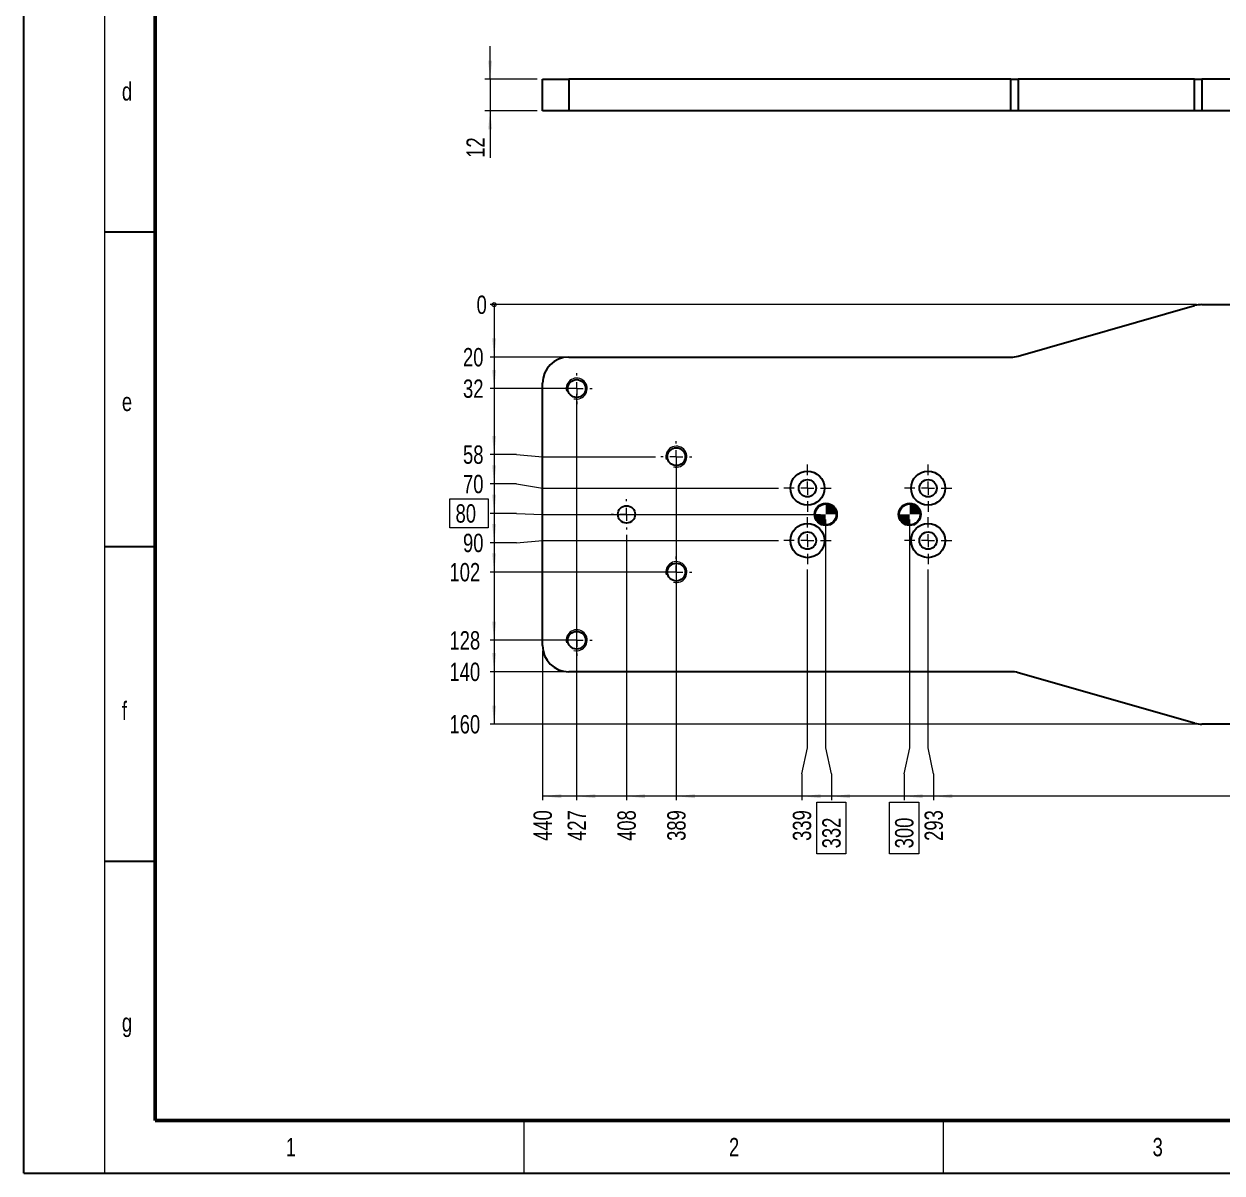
# Model space of a CAD drawing. Header units: millimetres. Extents: x 0 to 594, y 0 to 421.
# Drawn here: x 0 to 228.4, y 0 to 219.1 of the extents above; entities that cross this region are included whole.
import ezdxf

# ---------------------------------------------------------------- set-up
doc = ezdxf.new("R2010")
doc.units = ezdxf.units.MM
doc.styles.add('SLDTEXTSTYLE1', font='TXT', dxfattribs={"width": 0.75})
doc.dimstyles.new('SLDDIMSTYLE10', dxfattribs={"dimtxt": 3.5, "dimasz": 3.556, "dimexe": 0, "dimexo": 0.0625, "dimgap": -0.875, "dimtad": 0, "dimtih": 1, "dimtoh": 1, "dimlfac": 2, "dimrnd": 1e-09, "dimzin": 12, "dimdsep": 46, "dimtxsty": 'SLDTEXTSTYLE1', "dimsah": 1, "dimcen": 0.09, "dimadec": 0, "dimazin": 3, "dimtfac": 1, "dimtdec": 3, "dimtofl": 0, "dimtmove": 0, "dimatfit": 3, "dimfxl": 1, "dimfrac": 2, "dimtolj": 1, "dimarcsym": 0})
doc.dimstyles.new('SLDDIMSTYLE7', dxfattribs={"dimtxt": 3.5, "dimasz": 3.556, "dimexe": 0, "dimexo": 0.0625, "dimgap": 0.875, "dimtad": 1, "dimlfac": 2, "dimrnd": 1e-09, "dimzin": 12, "dimdsep": 46, "dimtxsty": 'SLDTEXTSTYLE1', "dimsah": 1, "dimcen": 0.09, "dimadec": 0, "dimazin": 3, "dimtfac": 1, "dimtdec": 3, "dimtmove": 0, "dimatfit": 0, "dimfxl": 1, "dimfrac": 2, "dimtolj": 1, "dimtzin": 12, "dimarcsym": 0})
doc.dimstyles.new('SLDDIMSTYLE8', dxfattribs={"dimtxt": 3.5, "dimasz": 0.254, "dimexe": 0, "dimexo": 0.0625, "dimgap": 0.875, "dimtad": 0, "dimtih": 1, "dimtoh": 1, "dimdec": 0, "dimlfac": 2, "dimrnd": 1e-09, "dimdsep": 46, "dimtxsty": 'SLDTEXTSTYLE1', "dimblk1": 'ORIGIN', "dimblk2": 'ORIGIN', "dimsah": 1, "dimcen": 0.09, "dimadec": 0, "dimazin": 2, "dimtfac": 1, "dimtdec": 3, "dimtofl": 0, "dimtmove": 0, "dimatfit": 3, "dimldrblk": 'ORIGIN', "dimfxl": 1, "dimfrac": 2, "dimtolj": 1, "dimtzin": 12, "dimarcsym": 0})
doc.dimstyles.new('SLDDIMSTYLE9', dxfattribs={"dimtxt": 3.5, "dimasz": 3.556, "dimexe": 0, "dimexo": 0.0625, "dimgap": 0.875, "dimtad": 0, "dimtih": 1, "dimtoh": 1, "dimlfac": 2, "dimrnd": 1e-09, "dimzin": 12, "dimdsep": 46, "dimtxsty": 'SLDTEXTSTYLE1', "dimsah": 1, "dimcen": 0.09, "dimadec": 0, "dimazin": 3, "dimtfac": 1, "dimtdec": 3, "dimtofl": 0, "dimtmove": 0, "dimatfit": 3, "dimfxl": 1, "dimfrac": 2, "dimtolj": 1, "dimtzin": 12, "dimarcsym": 0})

# ---------------------------------------------------------------- blocks, each defined once
blk = doc.blocks.new('_D_11')
at = {"color": 7, "linetype": 'Continuous', "lineweight": 0}
for p, q in [((88.88, 208.57), (88.88, 214.92)), ((97.88, 208.57), (87.88, 208.57)), ((88.88, 208.57), (88.88, 202.57)), ((97.88, 202.57), (87.88, 202.57)), ((88.88, 202.57), (88.88, 193.6))]:
    blk.add_line(p, q, dxfattribs=at)
at = {"color": 7, "linetype": 'Continuous', "lineweight": 18}
for points in [[(88.88, 208.57), (89.26, 212.13), (88.5, 212.13)], [(88.88, 202.57), (88.5, 199.01), (89.26, 199.01)]]:
    blk.add_solid(points, dxfattribs=at)
at = {"color": 7, "linetype": 'Continuous', "lineweight": 18, "insert": (84.37, 193.6), "char_height": 3.5, "attachment_point": 1, "rotation": 90, "style": 'SLDTEXTSTYLE1'}
blk.add_mtext('12', dxfattribs=at)
blk = doc.blocks.new('_Origin')
at = {"color": 0, "linetype": 'ByBlock', "lineweight": -2}
blk.add_line((0, 0), (-1, 0), dxfattribs=at)
blk.add_circle((0, 0), 0.5, dxfattribs=at)
blk = doc.blocks.new('_D_12')
at = {"color": 7, "linetype": 'Continuous', "lineweight": 0}
blk.add_line((223.58, 165.6), (88.88, 165.6), dxfattribs=at)
at = {"color": 7, "linetype": 'Continuous', "lineweight": 18, "xscale": 0.762, "yscale": 0.762}
blk.add_blockref('_Origin', (89.65, 165.6), dxfattribs=at)
at = {"color": 7, "linetype": 'Continuous', "lineweight": 18, "insert": (86.3, 167.33), "char_height": 3.5, "attachment_point": 1, "style": 'SLDTEXTSTYLE1'}
blk.add_mtext('0', dxfattribs=at)
blk = doc.blocks.new('_D_13')
at = {"color": 7, "linetype": 'Continuous', "lineweight": 0}
for p, q in [((89.65, 165.6), (89.65, 155.6)), ((102.88, 155.6), (88.88, 155.6))]:
    blk.add_line(p, q, dxfattribs=at)
at = {"color": 7, "linetype": 'Continuous', "lineweight": 18}
blk.add_solid([(89.65, 155.6), (90.03, 159.15), (89.26, 159.15)], dxfattribs=at)
at = {"color": 7, "linetype": 'Continuous', "lineweight": 18, "insert": (83.71, 157.33), "char_height": 3.5, "attachment_point": 1, "style": 'SLDTEXTSTYLE1'}
blk.add_mtext('20', dxfattribs=at)
blk = doc.blocks.new('_D_14')
at = {"color": 7, "linetype": 'Continuous', "lineweight": 0}
for p, q in [((89.65, 155.6), (89.65, 149.6)), ((104.38, 149.6), (88.88, 149.6))]:
    blk.add_line(p, q, dxfattribs=at)
at = {"color": 7, "linetype": 'Continuous', "lineweight": 18}
blk.add_solid([(89.65, 149.6), (90.03, 153.15), (89.26, 153.15)], dxfattribs=at)
at = {"color": 7, "linetype": 'Continuous', "lineweight": 18, "insert": (83.71, 151.33), "char_height": 3.5, "attachment_point": 1, "style": 'SLDTEXTSTYLE1'}
blk.add_mtext('32', dxfattribs=at)
blk = doc.blocks.new('_D_15')
at = {"color": 7, "linetype": 'Continuous', "lineweight": 0}
for p, q in [((89.65, 149.6), (89.65, 137.02)), ((93.88, 137.02), (88.88, 137.02)), ((93.88, 137.02), (98.88, 136.6)), ((98.88, 136.6), (120.43, 136.6))]:
    blk.add_line(p, q, dxfattribs=at)
at = {"color": 7, "linetype": 'Continuous', "lineweight": 18}
blk.add_solid([(89.65, 137.02), (90.03, 140.57), (89.26, 140.57)], dxfattribs=at)
at = {"color": 7, "linetype": 'Continuous', "lineweight": 18, "insert": (83.71, 138.75), "char_height": 3.5, "attachment_point": 1, "style": 'SLDTEXTSTYLE1'}
blk.add_mtext('58', dxfattribs=at)
blk = doc.blocks.new('_D_16')
at = {"color": 7, "linetype": 'Continuous', "lineweight": 0}
for p, q in [((89.65, 137.02), (89.65, 131.4)), ((93.88, 131.4), (88.88, 131.4)), ((93.88, 131.4), (98.88, 130.6)), ((98.88, 130.6), (143.88, 130.6))]:
    blk.add_line(p, q, dxfattribs=at)
at = {"color": 7, "linetype": 'Continuous', "lineweight": 18}
blk.add_solid([(89.65, 131.4), (90.03, 134.96), (89.26, 134.96)], dxfattribs=at)
at = {"color": 7, "linetype": 'Continuous', "lineweight": 18, "insert": (83.71, 133.14), "char_height": 3.5, "attachment_point": 1, "style": 'SLDTEXTSTYLE1'}
blk.add_mtext('70', dxfattribs=at)
blk = doc.blocks.new('_D_17')
at = {"color": 7, "linetype": 'Continuous', "lineweight": 0}
for p, q in [((89.65, 131.4), (89.65, 125.79)), ((81.22, 123.01), (81.22, 128.57)), ((81.22, 128.57), (88.53, 128.57)), ((88.53, 128.57), (88.53, 123.01)), ((93.88, 125.79), (88.88, 125.79)), ((93.88, 125.79), (98.88, 125.6)), ((98.88, 125.6), (151.88, 125.6)), ((88.53, 123.01), (81.22, 123.01))]:
    blk.add_line(p, q, dxfattribs=at)
at = {"color": 7, "linetype": 'Continuous', "lineweight": 18}
blk.add_solid([(89.65, 125.79), (90.03, 129.35), (89.26, 129.35)], dxfattribs=at)
at = {"color": 7, "linetype": 'Continuous', "lineweight": 18, "insert": (82.29, 127.53), "char_height": 3.5, "attachment_point": 1, "style": 'SLDTEXTSTYLE1'}
blk.add_mtext('80', dxfattribs=at)
blk = doc.blocks.new('_D_18')
at = {"color": 7, "linetype": 'Continuous', "lineweight": 0}
for p, q in [((89.65, 125.79), (89.65, 120.18)), ((93.88, 120.18), (88.88, 120.18)), ((93.88, 120.18), (98.88, 120.6)), ((98.88, 120.6), (143.88, 120.6))]:
    blk.add_line(p, q, dxfattribs=at)
at = {"color": 7, "linetype": 'Continuous', "lineweight": 18}
blk.add_solid([(89.65, 120.18), (90.03, 123.74), (89.26, 123.74)], dxfattribs=at)
at = {"color": 7, "linetype": 'Continuous', "lineweight": 18, "insert": (83.71, 121.91), "char_height": 3.5, "attachment_point": 1, "style": 'SLDTEXTSTYLE1'}
blk.add_mtext('90', dxfattribs=at)
blk = doc.blocks.new('_D_19')
at = {"color": 7, "linetype": 'Continuous', "lineweight": 0}
for p, q in [((89.65, 120.18), (89.65, 114.6)), ((123.38, 114.6), (88.88, 114.6))]:
    blk.add_line(p, q, dxfattribs=at)
at = {"color": 7, "linetype": 'Continuous', "lineweight": 18}
blk.add_solid([(89.65, 114.6), (90.03, 118.15), (89.26, 118.15)], dxfattribs=at)
at = {"color": 7, "linetype": 'Continuous', "lineweight": 18, "insert": (81.13, 116.33), "char_height": 3.5, "attachment_point": 1, "style": 'SLDTEXTSTYLE1'}
blk.add_mtext('102', dxfattribs=at)
blk = doc.blocks.new('_D_20')
at = {"color": 7, "linetype": 'Continuous', "lineweight": 0}
for p, q in [((89.65, 114.6), (89.65, 101.6)), ((104.38, 101.6), (88.88, 101.6))]:
    blk.add_line(p, q, dxfattribs=at)
at = {"color": 7, "linetype": 'Continuous', "lineweight": 18}
blk.add_solid([(89.65, 101.6), (90.03, 105.15), (89.26, 105.15)], dxfattribs=at)
at = {"color": 7, "linetype": 'Continuous', "lineweight": 18, "insert": (81.13, 103.33), "char_height": 3.5, "attachment_point": 1, "style": 'SLDTEXTSTYLE1'}
blk.add_mtext('128', dxfattribs=at)
blk = doc.blocks.new('_D_21')
at = {"color": 7, "linetype": 'Continuous', "lineweight": 0}
for p, q in [((89.65, 101.6), (89.65, 95.6)), ((102.88, 95.6), (88.88, 95.6))]:
    blk.add_line(p, q, dxfattribs=at)
at = {"color": 7, "linetype": 'Continuous', "lineweight": 18}
blk.add_solid([(89.65, 95.6), (90.03, 99.15), (89.26, 99.15)], dxfattribs=at)
at = {"color": 7, "linetype": 'Continuous', "lineweight": 18, "insert": (81.13, 97.33), "char_height": 3.5, "attachment_point": 1, "style": 'SLDTEXTSTYLE1'}
blk.add_mtext('140', dxfattribs=at)
blk = doc.blocks.new('_D_22')
at = {"color": 7, "linetype": 'Continuous', "lineweight": 0}
for p, q in [((89.65, 95.6), (89.65, 85.6)), ((223.58, 85.6), (88.88, 85.6))]:
    blk.add_line(p, q, dxfattribs=at)
at = {"color": 7, "linetype": 'Continuous', "lineweight": 18}
blk.add_solid([(89.65, 85.6), (90.03, 89.15), (89.26, 89.15)], dxfattribs=at)
at = {"color": 7, "linetype": 'Continuous', "lineweight": 18, "insert": (81.13, 87.33), "char_height": 3.5, "attachment_point": 1, "style": 'SLDTEXTSTYLE1'}
blk.add_mtext('160', dxfattribs=at)
blk = doc.blocks.new('_D_46')
at = {"color": 7, "linetype": 'Continuous', "lineweight": 0}
for p, q in [((172.38, 81.1), (172.38, 115.1)), ((173.44, 76.1), (172.38, 81.1)), ((173.44, 76.1), (173.44, 71.1)), ((244.88, 71.86), (173.44, 71.86))]:
    blk.add_line(p, q, dxfattribs=at)
at = {"color": 7, "linetype": 'Continuous', "lineweight": 18}
blk.add_solid([(173.44, 71.86), (177, 71.48), (177, 72.24)], dxfattribs=at)
at = {"color": 7, "linetype": 'Continuous', "lineweight": 18, "insert": (171.71, 63.34), "char_height": 3.5, "attachment_point": 1, "rotation": 90, "style": 'SLDTEXTSTYLE1'}
blk.add_mtext('293', dxfattribs=at)
blk = doc.blocks.new('_D_47')
at = {"color": 7, "linetype": 'Continuous', "lineweight": 0}
for p, q in [((168.88, 81.1), (168.88, 124.6)), ((167.83, 76.1), (168.88, 81.1)), ((167.83, 76.1), (167.83, 71.1)), ((173.44, 71.86), (167.83, 71.86)), ((165.05, 60.85), (165.05, 70.74)), ((165.05, 70.74), (170.61, 70.74)), ((170.61, 70.74), (170.61, 60.85)), ((170.61, 60.85), (165.05, 60.85))]:
    blk.add_line(p, q, dxfattribs=at)
at = {"color": 7, "linetype": 'Continuous', "lineweight": 18}
blk.add_solid([(167.83, 71.86), (171.38, 71.48), (171.38, 72.24)], dxfattribs=at)
at = {"color": 7, "linetype": 'Continuous', "lineweight": 18, "insert": (166.09, 61.92), "char_height": 3.5, "attachment_point": 1, "rotation": 90, "style": 'SLDTEXTSTYLE1'}
blk.add_mtext('300', dxfattribs=at)
blk = doc.blocks.new('_D_48')
at = {"color": 7, "linetype": 'Continuous', "lineweight": 0}
for p, q in [((152.88, 81.1), (152.88, 124.6)), ((153.94, 76.1), (152.88, 81.1)), ((153.94, 76.1), (153.94, 71.1)), ((167.83, 71.86), (153.94, 71.86)), ((151.16, 60.85), (151.16, 70.74)), ((151.16, 70.74), (156.72, 70.74)), ((156.72, 70.74), (156.72, 60.85)), ((156.72, 60.85), (151.16, 60.85))]:
    blk.add_line(p, q, dxfattribs=at)
at = {"color": 7, "linetype": 'Continuous', "lineweight": 18}
blk.add_solid([(153.94, 71.86), (157.5, 71.48), (157.5, 72.24)], dxfattribs=at)
at = {"color": 7, "linetype": 'Continuous', "lineweight": 18, "insert": (152.21, 61.92), "char_height": 3.5, "attachment_point": 1, "rotation": 90, "style": 'SLDTEXTSTYLE1'}
blk.add_mtext('332', dxfattribs=at)
blk = doc.blocks.new('_D_49')
at = {"color": 7, "linetype": 'Continuous', "lineweight": 0}
for p, q in [((149.38, 81.1), (149.38, 115.1)), ((148.33, 76.1), (149.38, 81.1)), ((148.33, 76.1), (148.33, 71.1)), ((153.94, 71.86), (148.33, 71.86))]:
    blk.add_line(p, q, dxfattribs=at)
at = {"color": 7, "linetype": 'Continuous', "lineweight": 18}
blk.add_solid([(148.33, 71.86), (151.88, 71.48), (151.88, 72.24)], dxfattribs=at)
at = {"color": 7, "linetype": 'Continuous', "lineweight": 18, "insert": (146.59, 63.34), "char_height": 3.5, "attachment_point": 1, "rotation": 90, "style": 'SLDTEXTSTYLE1'}
blk.add_mtext('339', dxfattribs=at)
blk = doc.blocks.new('_D_50')
at = {"color": 7, "linetype": 'Continuous', "lineweight": 0}
for p, q in [((124.38, 135.6), (124.38, 71.1)), ((148.33, 71.86), (124.38, 71.86))]:
    blk.add_line(p, q, dxfattribs=at)
at = {"color": 7, "linetype": 'Continuous', "lineweight": 18}
blk.add_solid([(124.38, 71.86), (127.94, 71.48), (127.94, 72.24)], dxfattribs=at)
at = {"color": 7, "linetype": 'Continuous', "lineweight": 18, "insert": (122.65, 63.34), "char_height": 3.5, "attachment_point": 1, "rotation": 90, "style": 'SLDTEXTSTYLE1'}
blk.add_mtext('389', dxfattribs=at)
blk = doc.blocks.new('_D_51')
at = {"color": 7, "linetype": 'Continuous', "lineweight": 0}
for p, q in [((114.88, 121.7), (114.88, 71.1)), ((124.38, 71.86), (114.88, 71.86))]:
    blk.add_line(p, q, dxfattribs=at)
at = {"color": 7, "linetype": 'Continuous', "lineweight": 18}
blk.add_solid([(114.88, 71.86), (118.44, 71.48), (118.44, 72.24)], dxfattribs=at)
at = {"color": 7, "linetype": 'Continuous', "lineweight": 18, "insert": (113.15, 63.34), "char_height": 3.5, "attachment_point": 1, "rotation": 90, "style": 'SLDTEXTSTYLE1'}
blk.add_mtext('408', dxfattribs=at)
blk = doc.blocks.new('_D_52')
at = {"color": 7, "linetype": 'Continuous', "lineweight": 0}
for p, q in [((105.38, 148.6), (105.38, 71.1)), ((114.88, 71.86), (105.38, 71.86))]:
    blk.add_line(p, q, dxfattribs=at)
at = {"color": 7, "linetype": 'Continuous', "lineweight": 18}
blk.add_solid([(105.38, 71.86), (108.94, 71.48), (108.94, 72.24)], dxfattribs=at)
at = {"color": 7, "linetype": 'Continuous', "lineweight": 18, "insert": (103.65, 63.34), "char_height": 3.5, "attachment_point": 1, "rotation": 90, "style": 'SLDTEXTSTYLE1'}
blk.add_mtext('427', dxfattribs=at)
blk = doc.blocks.new('_D_53')
at = {"color": 7, "linetype": 'Continuous', "lineweight": 0}
for p, q in [((98.88, 99.6), (98.88, 71.1)), ((105.38, 71.86), (98.88, 71.86))]:
    blk.add_line(p, q, dxfattribs=at)
at = {"color": 7, "linetype": 'Continuous', "lineweight": 18}
blk.add_solid([(98.88, 71.86), (102.44, 71.48), (102.44, 72.24)], dxfattribs=at)
at = {"color": 7, "linetype": 'Continuous', "lineweight": 18, "insert": (97.15, 63.34), "char_height": 3.5, "attachment_point": 1, "rotation": 90, "style": 'SLDTEXTSTYLE1'}
blk.add_mtext('440', dxfattribs=at)
blk = doc.blocks.new('SW_CENTERMARKSYMBOL_9')
at = {"color": 0, "linetype": 'Continuous', "lineweight": 18}
for p, q in [((0, 2.5), (0, 2.9)), ((-2.5, 0), (-2.9, 0)), ((0, 0), (-1.25, 0)), ((0, 0), (0, 1.25)), ((0, 0), (0, -1.25)), ((0, 0), (1.25, 0)), ((2.5, 0), (2.9, 0)), ((0, -2.5), (0, -2.9))]:
    blk.add_line(p, q, dxfattribs=at)
blk = doc.blocks.new('SW_CENTERMARKSYMBOL_10')
at = {"color": 0, "linetype": 'Continuous', "lineweight": 18}
for p, q in [((0, 2.5), (0, 2.95)), ((-2.5, 0), (-2.95, 0)), ((0, 0), (-1.25, 0)), ((0, 0), (0, 1.25)), ((0, 0), (0, -1.25)), ((0, 0), (1.25, 0)), ((2.5, 0), (2.95, 0)), ((0, -2.5), (0, -2.95))]:
    blk.add_line(p, q, dxfattribs=at)
blk = doc.blocks.new('SW_CENTERMARKSYMBOL_11')
at = {"color": 0, "linetype": 'Continuous', "lineweight": 18}
for p, q in [((0, 2.5), (0, 2.95)), ((-2.5, 0), (-2.95, 0)), ((0, 0), (-1.25, 0)), ((0, 0), (0, 1.25)), ((0, 0), (0, -1.25)), ((0, 0), (1.25, 0)), ((2.5, 0), (2.95, 0)), ((0, -2.5), (0, -2.95))]:
    blk.add_line(p, q, dxfattribs=at)
blk = doc.blocks.new('SW_CENTERMARKSYMBOL_12')
at = {"color": 0, "linetype": 'Continuous', "lineweight": 18}
for p, q in [((0, 2.5), (0, 2.95)), ((-2.5, 0), (-2.95, 0)), ((0, 0), (-1.25, 0)), ((0, 0), (0, 1.25)), ((0, 0), (0, -1.25)), ((0, 0), (1.25, 0)), ((2.5, 0), (2.95, 0)), ((0, -2.5), (0, -2.95))]:
    blk.add_line(p, q, dxfattribs=at)
blk = doc.blocks.new('SW_CENTERMARKSYMBOL_13')
at = {"color": 0, "linetype": 'Continuous', "lineweight": 18}
for p, q in [((0, 2.5), (0, 2.95)), ((-2.5, 0), (-2.95, 0)), ((0, 0), (-1.25, 0)), ((0, 0), (0, 1.25)), ((0, 0), (0, -1.25)), ((0, 0), (1.25, 0)), ((2.5, 0), (2.95, 0)), ((0, -2.5), (0, -2.95))]:
    blk.add_line(p, q, dxfattribs=at)
blk = doc.blocks.new('SW_CENTERMARKSYMBOL_16')
at = {"color": 0, "linetype": 'Continuous', "lineweight": 18}
for p, q in [((0, 2.5), (0, 4.5)), ((-2.5, 0), (-4.5, 0)), ((0, 0), (-1.25, 0)), ((0, 0), (0, 1.25)), ((0, 0), (0, -1.25)), ((0, 0), (1.25, 0)), ((2.5, 0), (4.5, 0)), ((0, -2.5), (0, -4.5))]:
    blk.add_line(p, q, dxfattribs=at)
blk = doc.blocks.new('SW_CENTERMARKSYMBOL_17')
at = {"color": 0, "linetype": 'Continuous', "lineweight": 18}
for p, q in [((0, 2.5), (0, 4.5)), ((-2.5, 0), (-4.5, 0)), ((0, 0), (-1.25, 0)), ((0, 0), (0, 1.25)), ((0, 0), (0, -1.25)), ((0, 0), (1.25, 0)), ((2.5, 0), (4.5, 0)), ((0, -2.5), (0, -4.5))]:
    blk.add_line(p, q, dxfattribs=at)
blk = doc.blocks.new('SW_CENTERMARKSYMBOL_18')
at = {"color": 0, "linetype": 'Continuous', "lineweight": 18}
for p, q in [((0, 2.5), (0, 4.5)), ((-2.5, 0), (-4.5, 0)), ((0, 0), (-1.25, 0)), ((0, 0), (0, 1.25)), ((0, 0), (0, -1.25)), ((0, 0), (1.25, 0)), ((2.5, 0), (4.5, 0)), ((0, -2.5), (0, -4.5))]:
    blk.add_line(p, q, dxfattribs=at)
blk = doc.blocks.new('SW_CENTERMARKSYMBOL_19')
at = {"color": 0, "linetype": 'Continuous', "lineweight": 18}
for p, q in [((0, 2.5), (0, 4.5)), ((-2.5, 0), (-4.5, 0)), ((0, 0), (-1.25, 0)), ((0, 0), (0, 1.25)), ((0, 0), (0, -1.25)), ((0, 0), (1.25, 0)), ((2.5, 0), (4.5, 0)), ((0, -2.5), (0, -4.5))]:
    blk.add_line(p, q, dxfattribs=at)
blk = doc.blocks.new('SW_DOWELSYMBOL_4')
at = {"linetype": 'Continuous', "lineweight": 0}
h = blk.add_hatch(color=0, dxfattribs=at)
edge = h.paths.add_edge_path(flags=0)
edge.add_arc((0, 0), 2, 180, 270)
edge.add_line((0, -2), (0, 0))
edge.add_line((0, 0), (-2, 0))
h = blk.add_hatch(color=0, dxfattribs=at)
edge = h.paths.add_edge_path(flags=0)
edge.add_arc((0, 0), 2, 0, 90)
edge.add_line((0, 2), (0, 0))
edge.add_line((0, 0), (2, 0))
at = {"color": 0, "linetype": 'Continuous', "lineweight": 0}
blk.add_circle((0, 0), 2, dxfattribs=at)
blk = doc.blocks.new('SW_DOWELSYMBOL_5')
at = {"linetype": 'Continuous', "lineweight": 0}
h = blk.add_hatch(color=0, dxfattribs=at)
edge = h.paths.add_edge_path(flags=0)
edge.add_arc((0, 0), 2, 180, 270)
edge.add_line((0, -2), (0, 0))
edge.add_line((0, 0), (-2, 0))
h = blk.add_hatch(color=0, dxfattribs=at)
edge = h.paths.add_edge_path(flags=0)
edge.add_arc((0, 0), 2, 0, 90)
edge.add_line((0, 2), (0, 0))
edge.add_line((0, 0), (2, 0))
at = {"color": 0, "linetype": 'Continuous', "lineweight": 0}
blk.add_circle((0, 0), 2, dxfattribs=at)

msp = doc.modelspace()

# ---------------------------------------------------------------- linework, layer by layer
at = {"color": 7, "linetype": 'Continuous', "lineweight": 25}
for p, q in [((0.00016781, 0.00007943), (0.00016781, 420.50007943)), ((98.88334413, 202.57093188), (98.88334413, 208.57093188)), ((98.88334413, 208.57093188), (103.88334413, 208.57093188)), ((103.88334413, 208.57093188), (103.88334413, 202.57093188)), ((188.1830694, 208.57093188), (103.88334413, 208.57093188)), ((188.1830694, 202.57093188), (188.1830694, 208.57093188)), ((188.1830694, 208.57093188), (189.55667504, 208.57093188)), ((189.55667504, 208.57093188), (189.55667504, 202.57093188)), ((223.21001321, 208.57093188), (189.55667504, 208.57093188)), ((223.21001321, 202.57093188), (223.21001321, 208.57093188)), ((223.21001321, 208.57093188), (224.58361885, 208.57093188)), ((224.58361885, 208.57093188), (224.58361885, 202.57093188)), ((318.88334413, 208.57093188), (224.58361885, 208.57093188)), ((103.88334413, 202.57093188), (98.88334413, 202.57093188)), ((188.1830694, 202.57093188), (103.88334413, 202.57093188)), ((189.55667504, 202.57093188), (188.1830694, 202.57093188)), ((223.21001321, 202.57093188), (189.55667504, 202.57093188)), ((224.58361885, 202.57093188), (223.21001321, 202.57093188)), ((240.13334413, 202.57093188), (224.58361885, 202.57093188)), ((15.3346271, 179.50007943), (25.00016781, 179.50007943)), ((189.55667504, 155.79106729), (223.21001321, 165.40630677)), ((224.58361885, 165.59868703), (318.88334413, 165.59868703)), ((103.88334413, 155.59868703), (188.1830694, 155.59868703)), ((98.88334413, 100.59868703), (98.88334413, 150.59868703)), ((15.3346271, 119.50007943), (25.00016781, 119.50007943)), ((188.1830694, 95.59868703), (103.88334413, 95.59868703)), ((223.21001321, 85.79106729), (189.55667504, 95.40630677)), ((318.88334413, 85.59868703), (224.58361885, 85.59868703)), ((15.3346271, 59.50007943), (25.00016781, 59.50007943)), ((0.00016781, 0.00007943), (593.9620406, 0.00007943))]:
    msp.add_line(p, q, dxfattribs=at)
at = {"color": 7, "linetype": 'Continuous', "lineweight": 18}
for p, q in [((15.3346271, 420.50007943), (15.3346271, 0.00007943)), ((95.29645144, 10.00007943), (95.29645144, 0.00007943)), ((175.25827577, 10.00007943), (175.25827577, 0.00007943))]:
    msp.add_line(p, q, dxfattribs=at)
at = {"color": 7, "linetype": 'Continuous', "lineweight": 50}
for q in [(25.00016781, 410.50007943), (583.9620406, 10.00007943)]:
    msp.add_line((25.00016781, 10.00007943), q, dxfattribs=at)
at = {"color": 7, "linetype": 'Continuous', "lineweight": 25}
for centre, radius in [((105.38334413, 149.59868703), 1.7), ((124.38334413, 136.59868703), 1.7), ((149.38334413, 130.59868703), 3.25), ((172.38334413, 130.59868703), 3.25), ((149.38334413, 130.59868703), 1.65), ((172.38334413, 130.59868703), 1.65), ((114.88334413, 125.59868703), 1.65), ((152.88334413, 125.59868703), 2.125), ((152.88334413, 125.59868703), 2), ((168.88334413, 125.59868703), 2.125), ((168.88334413, 125.59868703), 2), ((149.38334413, 120.59868703), 3.25), ((172.38334413, 120.59868703), 3.25), ((149.38334413, 120.59868703), 1.65), ((172.38334413, 120.59868703), 1.65), ((124.38334413, 114.59868703), 1.7), ((105.38334413, 101.59868703), 1.7)]:
    msp.add_circle(centre, radius, dxfattribs=at)
for centre, start, end in [((224.58361885, 160.59868703), 90, 105.9453959009), ((103.88334413, 150.59868703), 90, 180), ((188.1830694, 160.59868703), 270, 285.9453959009), ((103.88334413, 100.59868703), 180, 270), ((188.1830694, 90.59868703), 74.0546040991, 90), ((224.58361885, 90.59868703), 254.0546040991, 270)]:
    msp.add_arc(centre, 5, start, end, dxfattribs=at)
at = {"color": 7, "linetype": 'Continuous', "lineweight": 18}
for centre in [(105.38334413, 149.59868703), (124.38334413, 136.59868703), (124.38334413, 114.59868703), (105.38334413, 101.59868703)]:
    msp.add_arc(centre, 2, 255, 195, dxfattribs=at)

# ---------------------------------------------------------------- block references
at = {"color": 7, "linetype": 'Continuous', "lineweight": 0}
for name, p in [('SW_CENTERMARKSYMBOL_12', (105.38334413, 149.59868703)), ('SW_CENTERMARKSYMBOL_10', (124.38334413, 136.59868703)), ('SW_CENTERMARKSYMBOL_18', (149.38334413, 130.59868703)), ('SW_CENTERMARKSYMBOL_17', (172.38334413, 130.59868703)), ('SW_CENTERMARKSYMBOL_9', (114.88334413, 125.59868703)), ('SW_DOWELSYMBOL_4', (152.88334413, 125.59868703)), ('SW_DOWELSYMBOL_5', (168.88334413, 125.59868703)), ('SW_CENTERMARKSYMBOL_16', (149.38334413, 120.59868703)), ('SW_CENTERMARKSYMBOL_19', (172.38334413, 120.59868703)), ('SW_CENTERMARKSYMBOL_11', (124.38334413, 114.59868703)), ('SW_CENTERMARKSYMBOL_13', (105.38334413, 101.59868703))]:
    msp.add_blockref(name, p, dxfattribs=at)

# ---------------------------------------------------------------- texts
at = {"color": 7, "linetype": 'Continuous', "lineweight": 0, "char_height": 3.5, "attachment_point": 1, "style": 'SLDTEXTSTYLE1'}
for s, insert in [('d', (18.6747776, 208.0249089)), ('e', (18.6747776, 148.81573132)), ('f', (18.6747776, 89.89847894)), ('g', (18.6747776, 30.45751765)), ('1', (49.92178444, 6.69848198)), ('2', (134.41889962, 6.69848198)), ('3', (215.19047829, 6.69848198))]:
    msp.add_mtext(s, dxfattribs=dict(at, insert=insert))

# ---------------------------------------------------------------- dimensions: what is measured, and where the dimension line sits
at = {"color": 7, "linetype": 'Continuous', "lineweight": 18}
dim = msp.add_linear_dim(base=(88.88334413, 202.57093188), p1=(98.88334413, 208.57093188), p2=(98.88334413, 202.57093188), angle=90, dimstyle='SLDDIMSTYLE7', dxfattribs=at)
dim.commit()
dim.dimension.update_dxf_attribs({"geometry": '_D_11', "text_midpoint": (88.88334413, 196.18426684), "dimtype": 160})
for feature_location, offset, dtype, origin, dimstyle, picture, middle in [((224.5836188494, 165.5986870312), (-135.7002747232, 0), 0, (224.5836188494, 165.5986870312), 'SLDDIMSTYLE8', '_D_12', (87.5902885294, 165.5986870312)), ((124.38334413, 114.59868703), (-35.5, 0), 0, (224.58361885, 165.59868703), 'SLDDIMSTYLE9', '_D_19', (85.00417745, 114.59868703)), ((105.38334413, 101.59868703), (-16.5, 0), 0, (224.58361885, 165.59868703), 'SLDDIMSTYLE9', '_D_20', (85.00417745, 101.59868703)), ((103.88334413, 95.59868703), (-15, 0), 0, (224.58361885, 165.59868703), 'SLDDIMSTYLE9', '_D_21', (85.00417745, 95.59868703)), ((224.58361885, 85.59868703), (-135.70027472, 0), 0, (224.58361885, 165.59868703), 'SLDDIMSTYLE9', '_D_22', (85.00417745, 85.59868703)), ((152.88334413, 125.59868703), (-64, 0.19409375), 0, (224.58361885, 165.59868703), 'SLDDIMSTYLE10', '_D_17', (84.87535785, 125.79278079)), ((103.88334413, 155.59868703), (-15, 0), 0, (224.58361885, 165.59868703), 'SLDDIMSTYLE9', '_D_13', (86.29723293, 155.59868703)), ((105.38334413, 149.59868703), (-16.5, 0), 0, (224.58361885, 165.59868703), 'SLDDIMSTYLE9', '_D_14', (86.29723293, 149.59868703)), ((121.43334413, 136.59868703), (-32.55, 0.41771874), 0, (224.58361885, 165.59868703), 'SLDDIMSTYLE9', '_D_15', (86.29723293, 137.01640577)), ((144.88334413, 130.59868703), (-56, 0.80590625), 0, (224.58361885, 165.59868703), 'SLDDIMSTYLE9', '_D_16', (86.29723293, 131.40459328)), ((144.88334413, 120.59868703), (-56, -0.41771874), 0, (224.58361885, 165.59868703), 'SLDDIMSTYLE9', '_D_18', (86.29723293, 120.18096829)), ((105.38334413, 149.59868703), (0, -78.49917951), 1, (318.88334413, 85.59868703), 'SLDDIMSTYLE9', '_D_52', (105.38334413, 67.22034085)), ((124.38334413, 136.59868703), (0, -65.49917951), 1, (318.88334413, 85.59868703), 'SLDDIMSTYLE9', '_D_50', (124.38334413, 67.22034085)), ((152.88334413, 125.59868703), (1.05590625, -54.49917951), 1, (318.88334413, 85.59868703), 'SLDDIMSTYLE10', '_D_48', (153.93925037, 65.79846599)), ((168.88334413, 125.59868703), (-1.05590625, -54.49917951), 1, (318.88334413, 85.59868703), 'SLDDIMSTYLE10', '_D_47', (167.82743788, 65.79846599)), ((114.88334413, 122.69868703), (0, -51.59917951), 1, (318.88334413, 85.59868703), 'SLDDIMSTYLE9', '_D_51', (114.88334413, 67.22034085)), ((149.38334413, 116.09868703), (-1.05590625, -44.99917951), 1, (318.88334413, 85.59868703), 'SLDDIMSTYLE9', '_D_49', (148.32743788, 67.22034085)), ((172.38334413, 116.09868703), (1.05590625, -44.99917951), 1, (318.88334413, 85.59868703), 'SLDDIMSTYLE9', '_D_46', (173.43925037, 67.22034085)), ((98.88334413, 100.59868703), (0, -29.49917951), 1, (318.88334413, 85.59868703), 'SLDDIMSTYLE9', '_D_53', (98.88334413, 67.22034085))]:
    dim = msp.add_ordinate_dim(feature_location=feature_location, offset=offset, dtype=dtype, origin=origin, dimstyle=dimstyle, dxfattribs=at)
    dim.commit()
    dim.dimension.update_dxf_attribs({"geometry": picture, "text_midpoint": middle})

doc.saveas('drawing.dxf')
